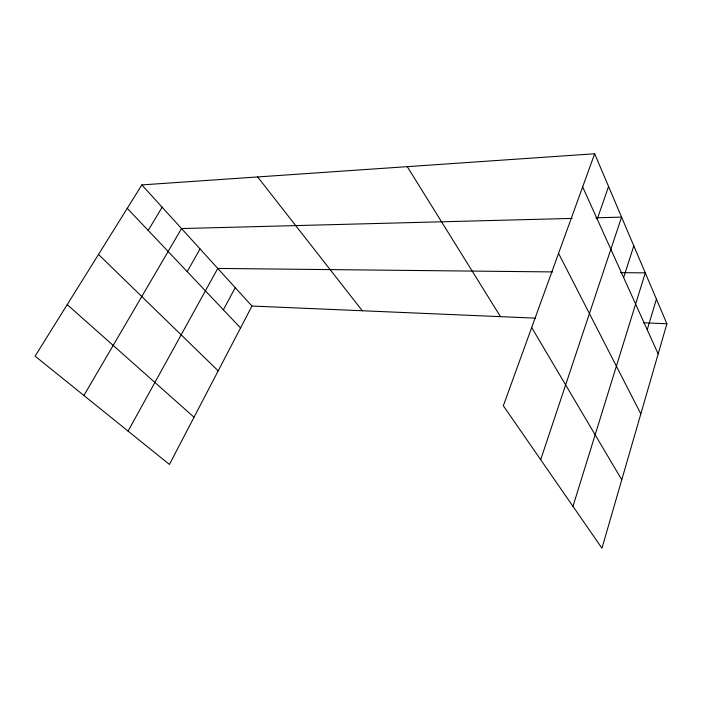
<?xml version="1.0" encoding="UTF-8"?>
<svg xmlns="http://www.w3.org/2000/svg" width="702" height="702" viewBox="0 0 702 702"><rect width="100%" height="100%" fill="white"/><g stroke="black" fill="none" stroke-linecap="round" stroke-linejoin="round"><path stroke-width="1.05" d="M594.664 153.764L666.9 323.762L601.965 548.236L503.334 405.765L594.664 153.764L141.857 184.907L35.1 356.142L169.428 464.443L251.957 306.046L535.424 318.146M647.235 329.773L656.414 299.087M572.981 506.361L645.278 272.885L620.586 272.63M623.63 277.553L633.801 245.867M540.689 459.713L621.586 217.12L595.822 217.795M597.226 219.156L608.564 186.486M223.368 309.81L235.24 287.653M128.08 431.107L217.769 268.436L552.527 271.92M187.188 271.604L200.052 248.938M83.898 395.489L181.537 228.562L572.2 218.41M148.175 230.414L162.153 207.248M643.225 322.753L666.9 323.762M67.216 304.624L194.042 417.207M98.508 254.44L218.19 370.858M127.255 208.327L240.549 327.948M141.857 184.907L251.957 306.046M257.652 176.948L362.32 310.758M407.274 166.655L500.5 316.655M531.686 327.544L621.77 479.782M558.564 253.378L640.838 413.873M582.651 186.916L658.169 353.948"/></g></svg>
